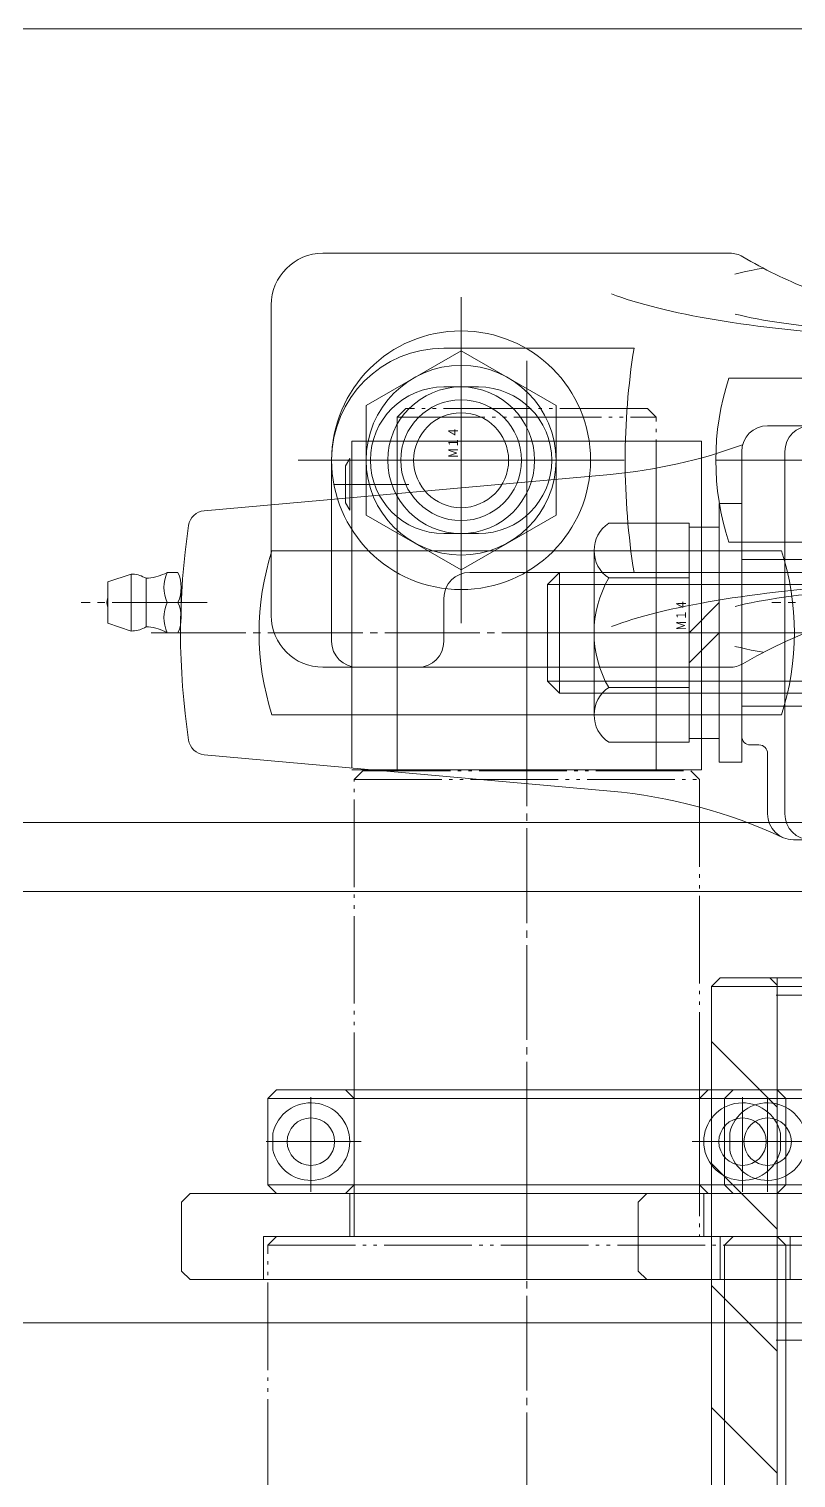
# Model space of a CAD drawing. Units: millimetres at full size. Extents: x -21196 to 21204, y -11807 to 11807.
# Drawn here: x -6920.1 to -6831.2, y -1498.1 to -1330.1 of the extents above; entities that cross this region are included whole.
import ezdxf
from ezdxf.enums import TextEntityAlignment as Align

# ---------------------------------------------------------------- set-up
doc = ezdxf.new("R2010")
doc.units = ezdxf.units.MM
doc.header["$LTSCALE"] = 0.5
doc.linetypes.add('USER3', pattern=[26.999999, 20.299999, -1.7, 0.8, -1.7, 0.8, -1.7])
doc.linetypes.add('USER4', pattern=[27.1, 22, -1.7, 1.7, -1.7])
doc.layers.add('1-0_設備-5(241129配置図菊池追記(立面図).jww)(機器配置図 260128.dwg)', color=7, linetype='Continuous', lineweight=9)
doc.styles.add('ＭＳ ゴシック', font='')
doc.styles.get('ＭＳ ゴシック').set_extended_font_data('MS Gothic')

msp = doc.modelspace()

# ---------------------------------------------------------------- linework, layer by layer
at = {"layer": '1-0_設備-5(241129配置図菊池追記(立面図).jww)(機器配置図 260128.dwg)'}
for p, q in [((-6838.9154, -1356.1471), (-6886.0215, -1356.1471)), ((-6892.0215, -1398.1471), (-6892.0215, -1362.1471)), ((-6870.0215, -1367.4471), (-6881.0205, -1373.7971)), ((-6872.0215, -1367.1471), (-6849.9971, -1367.1471)), ((-6839.03, -1370.6471), (-6780.0131, -1370.6471)), ((-6872.0215, -1371.6471), (-6868.0215, -1371.6471)), ((-6881.0205, -1373.7971), (-6881.0205, -1386.4971)), ((-6834.5215, -1376.1471), (-6819.5215, -1376.1471)), ((-6877.4215, -1377.9471), (-6877.4215, -1416.0471)), ((-6862.4215, -1377.9471), (-6862.4215, -1416.0471)), ((-6847.4215, -1377.9471), (-6847.4215, -1416.0471)), ((-6837.5215, -1379.1471), (-6837.5215, -1412.1471)), ((-6832.5215, -1379.1471), (-6832.5215, -1421.1471)), ((-6885.0215, -1401.1471), (-6885.0215, -1380.1471)), ((-6882.9215, -1379.9471), (-6883.4215, -1380.8132)), ((-6882.9215, -1385.9471), (-6882.9215, -1379.9471)), ((-6778.5215, -1380.1471), (-6840.5215, -1380.1471)), ((-6852.7201, -1381.7815), (-6899.7844, -1386.0081)), ((-6881.0205, -1386.4971), (-6870.0215, -1392.8471)), ((-6870.0215, -1392.8471), (-6859.0225, -1386.4971)), ((-6852.9205, -1387.4471), (-6843.6215, -1387.4471)), ((-6843.6215, -1412.8471), (-6843.6215, -1387.4471)), ((-6872.0215, -1388.6471), (-6868.0215, -1388.6471)), ((-6843.6215, -1387.8971), (-6840.1215, -1387.8971)), ((-6891.93, -1390.6471), (-6832.9131, -1390.6471)), ((-6854.6215, -1409.6721), (-6854.6215, -1390.6221)), ((-6839.03, -1389.6471), (-6780.0131, -1389.6471)), ((-6837.5215, -1391.6471), (-6819.5215, -1391.6471)), ((-6908.2477, -1393.3471), (-6910.9477, -1394.2471)), ((-6910.9477, -1394.2471), (-6910.9477, -1399.0471)), ((-6908.2477, -1393.3471), (-6908.2477, -1399.9471)), ((-6906.5013, -1393.8471), (-6906.5013, -1399.4471)), ((-6904.0774, -1393.1471), (-6902.8181, -1393.1471)), ((-6869.0215, -1393.1471), (-6849.9971, -1393.1471)), ((-6858.6215, -1407.1471), (-6858.6215, -1393.1471)), ((-6852.9205, -1393.7971), (-6843.6215, -1393.7971)), ((-6902.4477, -1394.8971), (-6902.4477, -1398.3971)), ((-6860.0215, -1405.7471), (-6860.0215, -1394.5471)), ((-6816.5215, -1394.5471), (-6860.0215, -1394.5471)), ((-6904.0774, -1396.6471), (-6902.8181, -1396.6471)), ((-6872.0215, -1401.1471), (-6872.0215, -1396.1471)), ((-6843.6215, -1400.1471), (-6840.1215, -1396.6471)), ((-6908.2477, -1399.9471), (-6910.9477, -1399.0471)), ((-6904.0774, -1400.1471), (-6902.8181, -1400.1471)), ((-6843.6215, -1403.6471), (-6840.1215, -1400.1471)), ((-6838.9154, -1404.1471), (-6886.0215, -1404.1471)), ((-6816.5215, -1405.7471), (-6860.0215, -1405.7471)), ((-6843.6215, -1406.4971), (-6852.9205, -1406.4971)), ((-6837.5215, -1408.6471), (-6819.5215, -1408.6471)), ((-6891.93, -1409.6471), (-6832.9131, -1409.6471)), ((-6852.9205, -1412.8471), (-6843.6215, -1412.8471)), ((-6840.1215, -1412.3971), (-6843.6215, -1412.3971)), ((-6852.7201, -1418.5128), (-6899.7844, -1414.2862)), ((-6836.5215, -1413.1471), (-6835.5215, -1413.1471)), ((-6834.5215, -1414.1471), (-6834.5215, -1421.1471)), ((-9209.5215, -1422.1471), (-6709.5215, -1422.1471)), ((-9209.5215, -1422.1471), (-6709.5215, -1422.1471)), ((-9209.5215, -1422.1471), (-6709.5215, -1422.1471)), ((-6831.5215, -1424.1471), (-6819.5215, -1424.1471)), ((-6841.0215, -1441.1471), (-6686.0215, -1441.1471)), ((-6833.4215, -1441.0083), (-6834.2827, -1440.1471)), ((-6833.4215, -3420.1471), (-6833.4215, -1440.1471)), ((-6833.4215, -1455.1505), (-6841.0215, -1447.5505)), ((-6891.4215, -1453.1471), (-6833.4215, -1453.1471)), ((-6862.4215, -1465.1471), (-6862.4215, -1453.1471)), ((-6838.5215, -1453.1471), (-6780.5215, -1453.1471)), ((-6892.4215, -1454.1471), (-6832.4215, -1454.1471)), ((-6839.5215, -1454.1471), (-6779.5215, -1454.1471)), ((-6891.8154, -1460.1187), (-6891.8154, -1458.1756)), ((-6838.9154, -1460.1187), (-6838.9154, -1458.1756)), ((-6833.0277, -1460.1187), (-6833.0277, -1458.1756)), ((-6833.4215, -1469.2926), (-6841.0215, -1461.6926)), ((-6892.4215, -1464.1471), (-6832.4215, -1464.1471)), ((-6891.4215, -1465.1471), (-6892.4215, -1464.1471)), ((-6882.4215, -1464.1471), (-6883.4215, -1465.1471)), ((-6842.4215, -1464.1471), (-6841.4215, -1465.1471)), ((-6839.5215, -1464.1471), (-6779.5215, -1464.1471)), ((-6838.5215, -1465.1471), (-6839.5215, -1464.1471)), ((-6833.4215, -1465.1471), (-6832.4215, -1464.1471)), ((-6891.4215, -1465.1471), (-6833.4215, -1465.1471)), ((-6882.9215, -1470.1471), (-6882.9215, -1465.1471)), ((-6862.4215, -1475.1471), (-6862.4215, -1465.1471)), ((-6841.9215, -1470.1471), (-6841.9215, -1465.1471)), ((-6838.5215, -1465.1471), (-6780.5215, -1465.1471)), ((-6892.9215, -1475.1471), (-6892.9215, -1470.1471)), ((-6840.0215, -1475.1471), (-6840.0215, -1470.1471)), ((-6839.5215, -1471.1471), (-6779.5215, -1471.1471)), ((-6833.4215, -1483.4347), (-6841.0215, -1475.8347)), ((-6833.4215, -1497.5769), (-6841.0215, -1489.9769))]:
    msp.add_line(p, q, dxfattribs=at)
at = {"layer": '1-0_設備-5(241129配置図菊池追記(立面図).jww)(機器配置図 260128.dwg)', "linetype": 'USER4'}
for p, q in [((-6870.0215, -1361.2573), (-6870.0215, -1399.037)), ((-6870.0215, -1367.8061), (-6870.0215, -1392.4882)), ((-6870.0215, -1367.8062), (-6870.0215, -1392.4881)), ((-6862.4215, -1368.6084), (-6862.4215, -3491.6859)), ((-6851.1317, -1380.1471), (-6888.9114, -1380.1471)), ((-6885.3535, -1380.1471), (-6854.6895, -1380.1471)), ((-6857.6805, -1380.1471), (-6882.3626, -1380.1471)), ((-6884.7645, -1382.9471), (-6876.0875, -1382.9471)), ((-6899.4449, -1396.6471), (-6914.0477, -1396.6471)), ((-6819.4449, -1396.6471), (-6834.0477, -1396.6471)), ((-6905.9425, -1400.1471), (-6819.5215, -1400.1471)), ((-6862.6066, -1400.1471), (-6795.2734, -1400.1471)), ((-6837.5215, -1400.1471), (-6854.6215, -1400.1471)), ((-6800.5215, -1442.1472), (-6833.5215, -1442.1472)), ((-6887.4215, -1464.9742), (-6887.4215, -1453.3201)), ((-6837.4215, -1464.9742), (-6837.4215, -1453.3201)), ((-6834.5215, -1464.9742), (-6834.5215, -1453.3201)), ((-6881.5945, -1459.1471), (-6893.2486, -1459.1471)), ((-6843.2486, -1459.1471), (-6831.5945, -1459.1471)), ((-6828.6945, -1459.1471), (-6840.3486, -1459.1471)), ((-6800.5215, -1482.1472), (-6833.5215, -1482.1472))]:
    msp.add_line(p, q, dxfattribs=at)
at = {"layer": '1-0_設備-5(241129配置図菊池追記(立面図).jww)(機器配置図 260128.dwg)', "linetype": 'USER3'}
for p, q in [((-6877.4215, -1375.1471), (-6847.4215, -1375.1471)), ((-6881.4215, -1416.1471), (-6882.4215, -1417.1471)), ((-6881.4215, -1416.1471), (-6843.4215, -1416.1471)), ((-6842.4215, -1417.1471), (-6843.4215, -1416.1471)), ((-6882.4215, -1470.1471), (-6882.4215, -1417.1471)), ((-6882.4215, -1417.1471), (-6842.4215, -1417.1471)), ((-6842.4215, -1417.1471), (-6842.4215, -1470.1471)), ((-6892.4215, -1471.1471), (-6832.4215, -1471.1471))]:
    msp.add_line(p, q, dxfattribs=at)
at = {"layer": '1-0_設備-5(241129配置図菊池追記(立面図).jww)(機器配置図 260128.dwg)'}
for points in [[(-9209.5215, -1330.1471), (-6709.5215, -1330.1471), (-6709.5215, -1430.1471), (-9209.5215, -1430.1471)], [(-9209.5215, -1330.1471), (-6709.5215, -1330.1471), (-6709.5215, -1430.1471), (-9209.5215, -1430.1471)], [(-9209.5215, -1330.1471), (-6709.5215, -1330.1471), (-6709.5215, -1430.1471), (-9209.5215, -1430.1471)], [(-6837.5215, -1415.1471), (-6837.5215, -1385.1471), (-6840.1215, -1385.1471), (-6840.1215, -1415.1471)], [(-6841.0215, -3419.1471), (-6841.0215, -1441.1471), (-6840.0215, -1440.1471), (-6687.0215, -1440.1471), (-6686.0215, -1441.1471), (-6686.0215, -3419.1471), (-6687.0215, -3420.1471), (-6840.0215, -3420.1471)], [(-6901.4215, -1465.1471), (-6823.4215, -1465.1471), (-6822.4215, -1466.1471), (-6822.4215, -1474.1471), (-6823.4215, -1475.1471), (-6901.4215, -1475.1471), (-6902.4215, -1474.1471), (-6902.4215, -1466.1471)], [(-6848.5215, -1465.1471), (-6770.5215, -1465.1471), (-6769.5215, -1466.1471), (-6769.5215, -1474.1471), (-6770.5215, -1475.1471), (-6848.5215, -1475.1471), (-6849.5215, -1474.1471), (-6849.5215, -1466.1471)], [(-6839.5215, -3389.1471), (-6839.5215, -1471.1471), (-6838.5215, -1470.1471), (-6780.5215, -1470.1471), (-6779.5215, -1471.1471), (-6779.5215, -3389.1471), (-6780.5215, -3390.1471), (-6838.5215, -3390.1471)]]:
    msp.add_lwpolyline(points, close=True, dxfattribs=at)
for points in [[(-6838.3044, -1358.5661), (-6837.717, -1358.4211), (-6837.0945, -1358.2801), (-6836.4377, -1358.1421), (-6835.7474, -1358.0081), (-6835.0244, -1357.8771)], [(-6845.7029, -1362.8631), (-6846.4968, -1362.6791), (-6847.2684, -1362.4911), (-6848.0173, -1362.2991), (-6848.743, -1362.1041), (-6849.445, -1361.9051), (-6850.1231, -1361.7031), (-6850.7766, -1361.4971), (-6851.4053, -1361.2881), (-6852.0088, -1361.0761), (-6852.5867, -1360.8611)], [(-6830.3995, -1365.1871), (-6831.4765, -1365.0791), (-6832.5403, -1364.9661), (-6833.5903, -1364.8481), (-6834.6257, -1364.7241), (-6835.646, -1364.5961), (-6836.6506, -1364.4621), (-6837.6388, -1364.3231), (-6838.6101, -1364.1791), (-6839.5639, -1364.0301), (-6840.4996, -1363.8771), (-6841.4166, -1363.7191), (-6842.3144, -1363.5571), (-6843.1925, -1363.3891), (-6844.0503, -1363.2181), (-6844.8873, -1363.0421), (-6845.7029, -1362.8631)], [(-6819.8263, -1365.3791), (-6820.9258, -1365.3241), (-6822.0112, -1365.2641), (-6823.0811, -1365.1981), (-6824.134, -1365.1271), (-6825.1688, -1365.0501), (-6826.184, -1364.9681), (-6827.1786, -1364.8811), (-6828.1511, -1364.7901), (-6829.1005, -1364.6931), (-6830.0254, -1364.5911), (-6830.9249, -1364.4851), (-6831.7977, -1364.3751), (-6832.6428, -1364.2601), (-6833.459, -1364.1411), (-6834.2455, -1364.0171), (-6835.0012, -1363.8901), (-6835.7252, -1363.7601), (-6836.4165, -1363.6251), (-6837.0744, -1363.4871), (-6837.698, -1363.3461), (-6838.2865, -1363.2021)], [(-6859.0225, -1386.4971), (-6859.0225, -1373.7971), (-6870.0215, -1367.4471)], [(-6882.6715, -1377.9471), (-6842.1715, -1377.9471), (-6842.1715, -1379.8727), (-6842.1715, -1416.0471)], [(-6882.6715, -1377.9471), (-6882.6715, -1384.4713), (-6882.6715, -1415.823)], [(-6882.9215, -1385.9471), (-6883.4215, -1385.0811), (-6883.4215, -1380.8132)], [(-6816.5215, -1393.1471), (-6858.6215, -1393.1471), (-6860.0215, -1394.5471)], [(-6830.3995, -1395.1071), (-6831.4765, -1395.2151), (-6832.5403, -1395.3281), (-6833.5903, -1395.4461), (-6834.6257, -1395.5701), (-6835.646, -1395.6981), (-6836.6506, -1395.8321), (-6837.6388, -1395.9711), (-6838.6101, -1396.1151), (-6839.5639, -1396.2641), (-6840.4996, -1396.4171), (-6841.4166, -1396.5751), (-6842.3144, -1396.7371), (-6843.1925, -1396.9051), (-6844.0503, -1397.0761), (-6844.8873, -1397.2521), (-6845.7029, -1397.4311)], [(-6819.8263, -1394.9151), (-6820.9258, -1394.9701), (-6822.0112, -1395.0301), (-6823.0811, -1395.0961), (-6824.134, -1395.1671), (-6825.1688, -1395.2441), (-6826.184, -1395.3261), (-6827.1786, -1395.4131), (-6828.1511, -1395.5041), (-6829.1005, -1395.6011), (-6830.0254, -1395.7031), (-6830.9249, -1395.8091), (-6831.7977, -1395.9191), (-6832.6428, -1396.0341), (-6833.459, -1396.1531), (-6834.2455, -1396.2771), (-6835.0012, -1396.4041), (-6835.7252, -1396.5341), (-6836.4165, -1396.6691), (-6837.0744, -1396.8071), (-6837.698, -1396.9481), (-6838.2865, -1397.0921)], [(-6845.7029, -1397.4311), (-6846.4968, -1397.6151), (-6847.2684, -1397.8031), (-6848.0173, -1397.9951), (-6848.743, -1398.1901), (-6849.445, -1398.3891), (-6850.1231, -1398.5911), (-6850.7766, -1398.7971), (-6851.4053, -1399.0061), (-6852.0088, -1399.2181), (-6852.5867, -1399.4331)], [(-6838.3044, -1401.7281), (-6837.717, -1401.8731), (-6837.0945, -1402.0141), (-6836.4377, -1402.1521), (-6835.7474, -1402.2861), (-6835.0244, -1402.4171)], [(-6816.5215, -1407.1471), (-6858.6215, -1407.1471), (-6860.0215, -1405.7471)], [(-6882.6715, -1416.0471), (-6880.1756, -1416.0471), (-6842.1715, -1416.0471)], [(-6892.4215, -1464.1471), (-6892.4215, -1454.1471), (-6891.4215, -1453.1471)], [(-6882.4215, -1464.1471), (-6882.4215, -1454.1471), (-6883.4215, -1453.1471)], [(-6842.4215, -1464.1471), (-6842.4215, -1454.1471), (-6841.4215, -1453.1471)], [(-6839.5215, -1464.1471), (-6839.5215, -1454.1471), (-6838.5215, -1453.1471)], [(-6832.4215, -1464.1471), (-6832.4215, -1454.1471), (-6833.4215, -1453.1471)], [(-6831.9215, -1475.1471), (-6831.9215, -1470.1471), (-6892.9215, -1470.1471)], [(-6779.0215, -1475.1471), (-6779.0215, -1470.1471), (-6840.0215, -1470.1471)]]:
    msp.add_lwpolyline(points, dxfattribs=at)
at = {"layer": '1-0_設備-5(241129配置図菊池追記(立面図).jww)(機器配置図 260128.dwg)', "linetype": 'USER3'}
msp.add_lwpolyline([(-6847.4215, -1416.1471), (-6847.4215, -1375.1471), (-6848.4215, -1374.1471), (-6876.4215, -1374.1471), (-6877.4215, -1375.1471), (-6877.4215, -1416.1471)], dxfattribs=at)
for points in [[(-6892.4215, -3389.1471), (-6892.4215, -1471.1471), (-6891.4215, -1470.1471), (-6833.4215, -1470.1471), (-6832.4215, -1471.1471), (-6832.4215, -3389.1471), (-6833.4215, -3390.1471), (-6891.4215, -3390.1471)], [(-8999.5215, -1480.1471), (-6779.5215, -1480.1471), (-6779.5215, -3380.1471), (-8999.5215, -3380.1471)], [(-8999.5215, -1480.1471), (-6832.4215, -1480.1471), (-6832.4215, -3380.1471), (-8999.5215, -3380.1471)], [(-8995.3229, -1480.1471), (-6686.0215, -1480.1471), (-6686.0215, -3380.1471), (-8995.3229, -3380.1471)]]:
    msp.add_lwpolyline(points, close=True, dxfattribs=at)
at = {"layer": '1-0_設備-5(241129配置図菊池追記(立面図).jww)(機器配置図 260128.dwg)'}
for centre, radius in [((-6870.0215, -1380.1471), 15), ((-6870.0215, -1380.1471), 10.999), ((-6870.0215, -1380.1471), 8.5), ((-6870.0215, -1380.1471), 7), ((-6870.0215, -1380.1471), 5.5), ((-6887.4215, -1459.1471), 2.75), ((-6837.4215, -1459.1471), 2.75), ((-6834.5215, -1459.1471), 2.75)]:
    msp.add_circle(centre, radius, dxfattribs=at)
for centre, radius, start, end in [((-6886.0215, -1362.1471), 6, 90, 180), ((-6838.9154, -1359.1471), 3, 59.55, 90), ((-6809.5215, -1309.1471), 55, 239.55, 248.396), ((-6872.0215, -1380.1471), 13, 90, 180), ((-6768.0215, -1380.1471), 83, 170.989, 189.011), ((-6809.5215, -1380.1471), 31, 162.154, 197.846), ((-6872.0215, -1380.1471), 8.5, 90, 270), ((-6868.0215, -1380.1471), 8.5, 270, 90), ((-6834.5215, -1379.1471), 3, 90, 180), ((-6829.5215, -1379.1471), 3, 90, 180), ((-6858.0868, -1322.022), 60, 275.132, 290.155), ((-6899.6056, -1388.0001), 2, 95.132, 171.375), ((-6850.8085, -1390.6221), 3.813, 123.626, 236.374), ((-6819.5215, -1400.1471), 83, 171.375, 188.625), ((-6862.4215, -1400.1471), 31, 162.154, 197.846), ((-6862.4215, -1400.1471), 31, 342.154, 17.846), ((-6908.2477, -1396.6471), 3.3, 61.938, 90), ((-6906.319, -1393.0291), 0.8, 241.938, 276.102), ((-6906.8717, -1387.8586), 6, 276.102, 297.628), ((-6900.1279, -1394.8971), 4.32, 156.102, 203.898), ((-6906.7676, -1394.8971), 4.32, 336.102, 23.898), ((-6869.0215, -1396.1471), 3, 90, 180), ((-6841.9215, -1400.1471), 12.7, 150, 210), ((-6909.4602, -1396.6471), 1.587, 159.555, 200.445), ((-6900.1279, -1398.3971), 4.32, 156.102, 203.898), ((-6906.7676, -1398.3971), 4.32, 336.102, 23.898), ((-6809.5215, -1451.1471), 55, 59.55, 120.45), ((-6886.0215, -1398.1471), 6, 180, 270), ((-6908.2477, -1396.6471), 3.3, 270, 298.062), ((-6906.319, -1400.2652), 0.8, 83.898, 118.062), ((-6906.8717, -1405.4357), 6, 62.372, 83.898), ((-6882.0215, -1401.1471), 3, 180, 270), ((-6875.0215, -1401.1471), 3, 270, 0), ((-6838.9154, -1401.1471), 3, 270, 300.45), ((-6850.8085, -1409.6721), 3.813, 123.626, 236.374), ((-6899.6056, -1412.2942), 2, 188.625, 264.868), ((-6836.5215, -1412.1471), 1, 180, 270), ((-6835.5215, -1414.1471), 1, 0, 90), ((-6858.0868, -1478.2723), 60, 65.06, 84.868), ((-6831.5215, -1421.1471), 3, 180, 270), ((-6829.5215, -1421.1471), 3, 180, 270), ((-6887.4215, -1459.1471), 4.5, 192.468, 167.532), ((-6837.4215, -1459.1471), 4.5, 12.468, 347.532), ((-6834.5215, -1459.1471), 4.5, 192.468, 167.532)]:
    msp.add_arc(centre, radius, start, end, dxfattribs=at)

# ---------------------------------------------------------------- texts
at = {"layer": '1-0_設備-5(241129配置図菊池追記(立面図).jww)(機器配置図 260128.dwg)', "style": 'ＭＳ ゴシック', "width": 0.8}
for p in [(-6870.0613, -1379.9145), (-6843.6613, -1399.9145)]:
    msp.add_text('Ｍ１４', height=1.102, rotation=90, dxfattribs=at).set_placement(p, align=Align.BOTTOM_LEFT)

doc.saveas('drawing.dxf')
